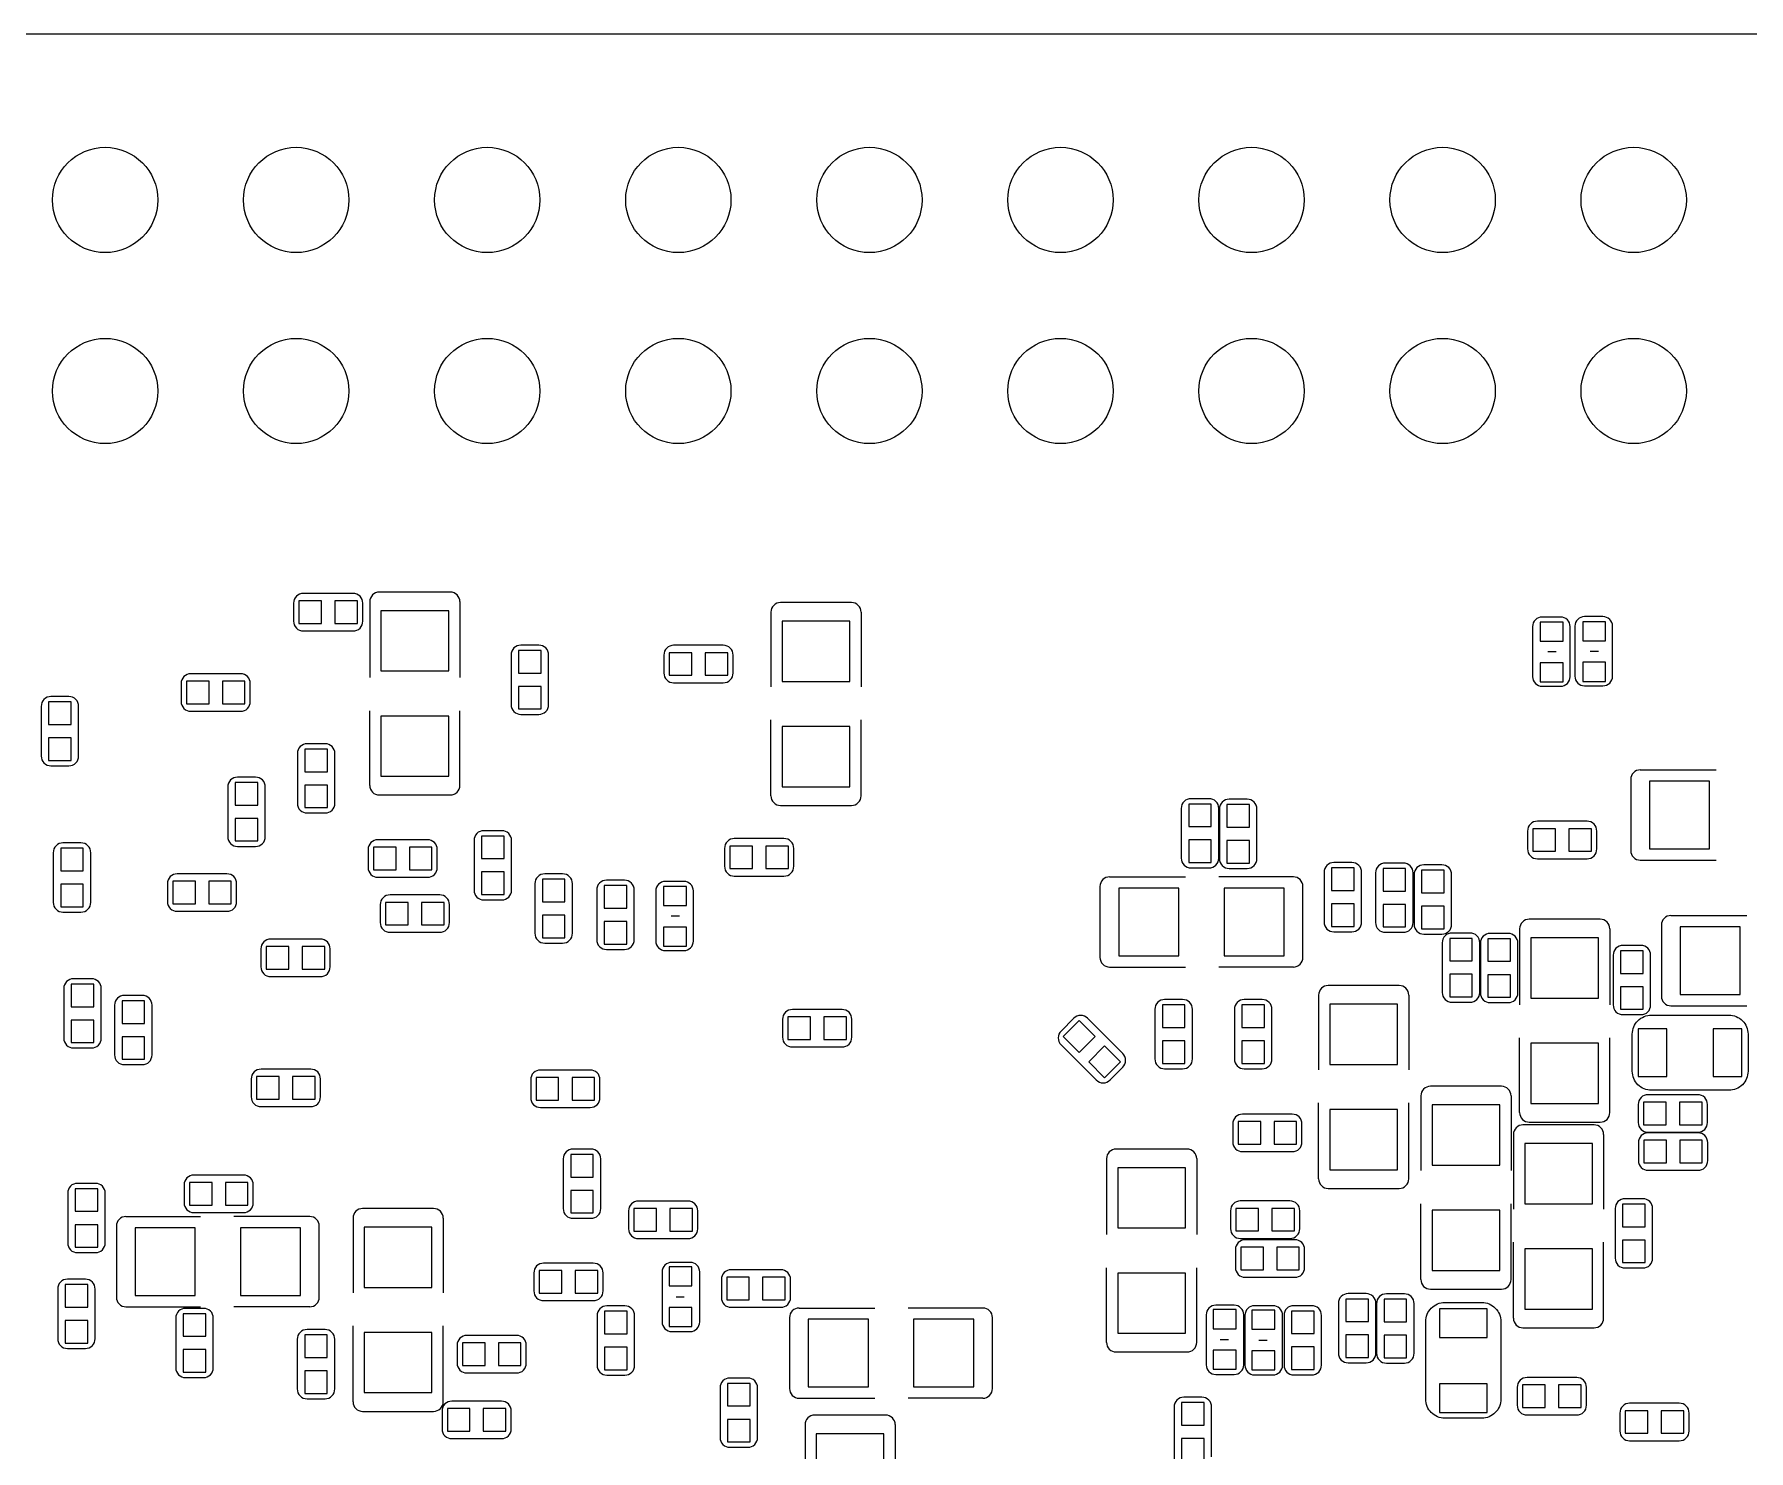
# Model space of a CAD drawing. Extents: x -44.4 to 20.6, y -3.9 to 26.1.
# Drawn here: x -31.86 to -9.07, y 7.23 to 26.06 of the extents above; entities that cross this region are included whole.
import ezdxf

# ---------------------------------------------------------------- set-up
doc = ezdxf.new("R2010")
doc.units = 0
for name, color, linetype in [('BG_OUTLINE', 254, 'CONTINUOUS'), ('PG_SILKSCREEN_BOTTOM', 1, 'CONTINUOUS'), ('PIN_BOTTOM', 1, 'CONTINUOUS')]:
    doc.layers.add(name, color=color, linetype=linetype)

msp = doc.modelspace()

# ---------------------------------------------------------------- linework, layer by layer
at = {"layer": 'BG_OUTLINE'}
msp.add_lwpolyline([(-42.343832, -3.940302), (18.592292, -3.940302, 0.414214), (20.624292, -1.908302), (20.624292, 24.027638, 0.414214), (18.592292, 26.059638), (-42.343832, 26.059638, 0.414214), (-44.375832, 24.027638), (-44.375832, -1.908302, 0.414214), (-42.343832, -3.940302)], format="xyb", dxfattribs=at)
at = {"layer": 'PG_SILKSCREEN_BOTTOM'}
for points in [[(-27.61869, 18.624042), (-28.27909, 18.624042, 0.42804), (-28.40863, 18.494502)], [(-27.48915, 18.255742), (-27.48915, 18.494502, 0.42804), (-27.61869, 18.624042)], [(-27.270202, 18.642584, 0.414214), (-27.397202, 18.515584)], [(-26.198322, 18.515584, 0.414214), (-26.325322, 18.642584)], [(-21.937218, 18.503392, 0.414214), (-22.064218, 18.376392)], [(-20.865338, 18.376392, 0.414214), (-20.992338, 18.503392)], [(-28.40863, 18.255742, 0.42804), (-28.27909, 18.126202)], [(-28.27909, 18.126202), (-27.61869, 18.126202, 0.42804), (-27.48915, 18.255742)], [(-11.81227, 18.311114, 0.414214), (-11.93927, 18.184114)], [(-11.439398, 17.518126), (-11.439398, 18.184114, 0.414214), (-11.566398, 18.311114)], [(-11.248898, 18.316702, 0.414214), (-11.375898, 18.189702)], [(-10.876026, 17.523714), (-10.876026, 18.189702, 0.414214), (-11.003026, 18.316702)], [(-11.93927, 18.184114), (-11.93927, 17.518126, 0.414214), (-11.81227, 17.391126)], [(-11.375898, 18.189702), (-11.375898, 17.523714, 0.414214), (-11.248898, 17.396714)], [(-25.388062, 17.936718, 0.42804), (-25.517602, 17.807178)], [(-25.517602, 17.807178), (-25.517602, 17.146778, 0.42804), (-25.388062, 17.017238)], [(-25.019762, 17.146778), (-25.019762, 17.807178, 0.42804), (-25.149302, 17.936718)], [(-22.696678, 17.93494), (-23.357078, 17.93494, 0.42804), (-23.486618, 17.8054)], [(-22.567138, 17.56664), (-22.567138, 17.8054, 0.42804), (-22.696678, 17.93494)], [(-29.113988, 17.555972), (-29.774388, 17.555972, 0.42804), (-29.903928, 17.426432)], [(-28.984448, 17.426432, 0.42804), (-29.113988, 17.555972)], [(-23.486618, 17.56664, 0.42804), (-23.357078, 17.4371)], [(-23.357078, 17.4371), (-22.696678, 17.4371, 0.42804), (-22.567138, 17.56664)], [(-29.903928, 17.426432), (-29.903928, 17.187672, 0.42804), (-29.774388, 17.058132)], [(-11.81227, 17.391126), (-11.566398, 17.391126, 0.414214), (-11.439398, 17.518126)], [(-11.248898, 17.396714), (-11.003026, 17.396714, 0.414214), (-10.876026, 17.523714)], [(-31.396432, 17.25295), (-31.635192, 17.25295, 0.42804), (-31.764732, 17.12341)], [(-31.764732, 17.12341), (-31.764732, 16.46301, 0.42804), (-31.635192, 16.33347)], [(-31.266892, 16.46301), (-31.266892, 17.12341, 0.42804), (-31.396432, 17.25295)], [(-29.774388, 17.058132), (-29.113988, 17.058132, 0.42804), (-28.984448, 17.187672)], [(-25.388062, 17.017238), (-25.149302, 17.017238, 0.42804), (-25.019762, 17.146778)], [(-31.396432, 16.33347, 0.42804), (-31.266892, 16.46301)], [(-28.228798, 16.625062, 0.42804), (-28.358338, 16.495522)], [(-28.358338, 16.495522), (-28.358338, 15.835122, 0.42804), (-28.228798, 15.705582)], [(-27.860498, 15.835122), (-27.860498, 16.495522, 0.42804), (-27.990038, 16.625062)], [(-28.91536, 16.181578), (-29.15412, 16.181578, 0.42804), (-29.28366, 16.052038)], [(-28.78582, 15.391638), (-28.78582, 16.052038, 0.42804), (-28.91536, 16.181578)], [(-10.507472, 16.278352, 0.414214), (-10.634472, 16.151352)], [(-29.28366, 16.052038), (-29.28366, 15.391638, 0.42804), (-29.15412, 15.262098)], [(-27.397202, 16.072104, 0.414214), (-27.270202, 15.945104)], [(-26.325322, 15.945104, 0.414214), (-26.198322, 16.072104)], [(-28.228798, 15.705582), (-27.990038, 15.705582, 0.42804), (-27.860498, 15.835122)], [(-22.064218, 15.932912, 0.414214), (-21.937218, 15.805912)], [(-20.992338, 15.805912, 0.414214), (-20.865338, 15.932912)], [(-16.480028, 15.895828, 0.42804), (-16.609568, 15.766288)], [(-16.609568, 15.766288), (-16.609568, 15.105888, 0.42804), (-16.480028, 14.976348)], [(-16.111728, 15.105888), (-16.111728, 15.766288, 0.42804), (-16.241268, 15.895828)], [(-15.972028, 15.8877, 0.42804), (-16.101568, 15.75816)], [(-16.101568, 15.75816), (-16.101568, 15.09776, 0.42804), (-15.972028, 14.96822)], [(-15.603728, 15.09776), (-15.603728, 15.75816, 0.42804), (-15.733268, 15.8877)], [(-11.214608, 15.5956), (-11.875008, 15.5956, 0.42804), (-12.004548, 15.46606)], [(-11.085068, 15.46606, 0.42804), (-11.214608, 15.5956)], [(-31.474918, 15.307564, 0.42804), (-31.604458, 15.178024)], [(-31.106618, 14.517624), (-31.106618, 15.178024, 0.42804), (-31.236158, 15.307564)], [(-28.91536, 15.262098, 0.42804), (-28.78582, 15.391638)], [(-26.628852, 15.34922), (-27.289252, 15.34922, 0.42804), (-27.418792, 15.21968)], [(-26.499312, 14.98092), (-26.499312, 15.21968, 0.42804), (-26.628852, 15.34922)], [(-25.642316, 15.46987), (-25.881076, 15.46987, 0.42804), (-26.010616, 15.34033)], [(-26.010616, 15.34033), (-26.010616, 14.67993, 0.42804), (-25.881076, 14.55039)], [(-25.512776, 14.67993), (-25.512776, 15.34033, 0.42804), (-25.642316, 15.46987)], [(-21.890482, 15.364714), (-22.550882, 15.364714, 0.42804), (-22.680422, 15.235174)], [(-21.760942, 14.996414), (-21.760942, 15.235174, 0.42804), (-21.890482, 15.364714)], [(-12.004548, 15.46606), (-12.004548, 15.2273, 0.42804), (-11.875008, 15.09776)], [(-31.604458, 15.178024), (-31.604458, 14.517624, 0.42804), (-31.474918, 14.388084)], [(-16.480028, 14.976348), (-16.241268, 14.976348, 0.42804), (-16.111728, 15.105888)], [(-15.972028, 14.96822), (-15.733268, 14.96822, 0.42804), (-15.603728, 15.09776)], [(-14.580108, 15.045436, 0.42804), (-14.709648, 14.915896)], [(-14.211808, 14.255496), (-14.211808, 14.915896, 0.42804), (-14.341348, 15.045436)], [(-11.875008, 15.09776), (-11.214608, 15.09776, 0.42804), (-11.085068, 15.2273)], [(-10.634472, 15.206472, 0.414214), (-10.507472, 15.079472)], [(-29.295852, 14.896084), (-29.956252, 14.896084, 0.42804), (-30.085792, 14.766544)], [(-29.166312, 14.766544, 0.42804), (-29.295852, 14.896084)], [(-27.418792, 14.98092, 0.42804), (-27.289252, 14.85138)], [(-27.289252, 14.85138), (-26.628852, 14.85138, 0.42804), (-26.499312, 14.98092)], [(-25.071578, 14.89583, 0.42804), (-25.201118, 14.76629)], [(-24.703278, 14.10589), (-24.703278, 14.76629, 0.42804), (-24.832818, 14.89583)], [(-22.680422, 14.996414, 0.42804), (-22.550882, 14.866874)], [(-22.550882, 14.866874), (-21.890482, 14.866874, 0.42804), (-21.760942, 14.996414)], [(-17.562576, 14.856714, 0.414214), (-17.689576, 14.729714)], [(-14.992096, 14.729714, 0.414214), (-15.119096, 14.856714)], [(-14.709648, 14.915896), (-14.709648, 14.255496, 0.42804), (-14.580108, 14.125956)], [(-13.89634, 15.038578, 0.42804), (-14.02588, 14.909038)], [(-14.02588, 14.909038), (-14.02588, 14.248638, 0.42804), (-13.89634, 14.119098)], [(-13.52804, 14.248638), (-13.52804, 14.909038, 0.42804), (-13.65758, 15.038578)], [(-13.384022, 15.015718, 0.42804), (-13.513562, 14.886178)], [(-13.513562, 14.886178), (-13.513562, 14.225778, 0.42804), (-13.384022, 14.096238)], [(-13.015722, 14.225778), (-13.015722, 14.886178, 0.42804), (-13.145262, 15.015718)], [(-30.085792, 14.766544), (-30.085792, 14.527784, 0.42804), (-29.956252, 14.398244)], [(-26.467308, 14.616684), (-27.127708, 14.616684, 0.42804), (-27.257248, 14.487144)], [(-26.337768, 14.487144, 0.42804), (-26.467308, 14.616684)], [(-25.642316, 14.55039, 0.42804), (-25.512776, 14.67993)], [(-25.201118, 14.76629), (-25.201118, 14.10589, 0.42804), (-25.071578, 13.97635)], [(-24.250142, 14.811756, 0.42804), (-24.379682, 14.682216)], [(-24.379682, 14.682216), (-24.379682, 14.021816, 0.42804), (-24.250142, 13.892276)], [(-23.881842, 14.021816), (-23.881842, 14.682216, 0.42804), (-24.011382, 14.811756)], [(-23.468076, 14.796008, 0.414214), (-23.595076, 14.669008)], [(-23.595076, 14.669008), (-23.595076, 14.00302, 0.414214), (-23.468076, 13.87602)], [(-23.095204, 14.00302), (-23.095204, 14.669008, 0.414214), (-23.222204, 14.796008)], [(-31.474918, 14.388084), (-31.236158, 14.388084, 0.42804), (-31.106618, 14.517624)], [(-29.956252, 14.398244), (-29.295852, 14.398244, 0.42804), (-29.166312, 14.527784)], [(-27.257248, 14.487144), (-27.257248, 14.248384, 0.42804), (-27.127708, 14.118844)], [(-27.127708, 14.118844), (-26.467308, 14.118844, 0.42804), (-26.337768, 14.248384)], [(-14.580108, 14.125956), (-14.341348, 14.125956, 0.42804), (-14.211808, 14.255496)], [(-13.89634, 14.119098), (-13.65758, 14.119098, 0.42804), (-13.52804, 14.248638)], [(-13.384022, 14.096238), (-13.145262, 14.096238, 0.42804), (-13.015722, 14.225778)], [(-11.98372, 14.29258, 0.414214), (-12.11072, 14.16558)], [(-10.91184, 14.16558, 0.414214), (-11.03884, 14.29258)], [(-10.099802, 14.341602, 0.414214), (-10.226802, 14.214602)], [(-28.053284, 14.02842), (-28.713684, 14.02842, 0.42804), (-28.843224, 13.89888)], [(-27.923744, 13.89888, 0.42804), (-28.053284, 14.02842)], [(-25.071578, 13.97635), (-24.832818, 13.97635, 0.42804), (-24.703278, 14.10589)], [(-24.250142, 13.892276), (-24.011382, 13.892276, 0.42804), (-23.881842, 14.021816)], [(-23.468076, 13.87602), (-23.222204, 13.87602, 0.414214), (-23.095204, 14.00302)], [(-13.009372, 14.109446, 0.42804), (-13.138912, 13.979906)], [(-13.138912, 13.979906), (-13.138912, 13.319506, 0.42804), (-13.009372, 13.189966)], [(-12.641072, 13.319506), (-12.641072, 13.979906, 0.42804), (-12.770612, 14.109446)], [(-12.502896, 14.104112, 0.42804), (-12.632436, 13.974572)], [(-12.632436, 13.974572), (-12.632436, 13.314172, 0.42804), (-12.502896, 13.184632)], [(-12.134596, 13.314172), (-12.134596, 13.974572, 0.42804), (-12.264136, 14.104112)], [(-10.737596, 13.944092, 0.42804), (-10.867136, 13.814552)], [(-10.369296, 13.154152), (-10.369296, 13.814552, 0.42804), (-10.498836, 13.944092)], [(-28.843224, 13.89888), (-28.843224, 13.66012, 0.42804), (-28.713684, 13.53058)], [(-17.689576, 13.784834, 0.414214), (-17.562576, 13.657834)], [(-15.119096, 13.657834, 0.414214), (-14.992096, 13.784834)], [(-10.867136, 13.814552), (-10.867136, 13.154152, 0.42804), (-10.737596, 13.024612)], [(-31.09595, 13.501116), (-31.33471, 13.501116, 0.42804), (-31.46425, 13.371576)], [(-30.96641, 12.711176), (-30.96641, 13.371576, 0.42804), (-31.09595, 13.501116)], [(-28.713684, 13.53058), (-28.053284, 13.53058, 0.42804), (-27.923744, 13.66012)], [(-31.46425, 13.371576), (-31.46425, 12.711176, 0.42804), (-31.33471, 12.581636)], [(-30.421072, 13.279374), (-30.659832, 13.279374, 0.42804), (-30.789372, 13.149834)], [(-30.291532, 12.489434), (-30.291532, 13.149834, 0.42804), (-30.421072, 13.279374)], [(-16.59128, 13.225272), (-16.83004, 13.225272, 0.42804), (-16.95958, 13.095732)], [(-16.46174, 12.435332), (-16.46174, 13.095732, 0.42804), (-16.59128, 13.225272)], [(-15.533624, 13.224764), (-15.772384, 13.224764, 0.42804), (-15.901924, 13.095224)], [(-15.404084, 12.434824), (-15.404084, 13.095224, 0.42804), (-15.533624, 13.224764)], [(-14.656308, 13.411454, 0.414214), (-14.783308, 13.284454)], [(-13.584428, 13.284454, 0.414214), (-13.711428, 13.411454)], [(-13.009372, 13.189966), (-12.770612, 13.189966, 0.42804), (-12.641072, 13.319506)], [(-12.502896, 13.184632), (-12.264136, 13.184632, 0.42804), (-12.134596, 13.314172)], [(-10.226802, 13.269722, 0.414214), (-10.099802, 13.142722)], [(-30.789372, 13.149834), (-30.789372, 12.489434, 0.42804), (-30.659832, 12.359894)], [(-21.118322, 13.092176), (-21.778722, 13.092176, 0.42804), (-21.908262, 12.962636)], [(-20.988782, 12.723876), (-20.988782, 12.962636, 0.42804), (-21.118322, 13.092176)], [(-17.38757, 12.508484), (-17.854422, 12.975336, 0.428577), (-18.03781, 12.975336)], [(-16.95958, 13.095732), (-16.95958, 12.435332, 0.42804), (-16.83004, 12.305792)], [(-15.901924, 13.095224), (-15.901924, 12.434824, 0.42804), (-15.772384, 12.305284)], [(-10.737596, 13.024612), (-10.498836, 13.024612, 0.42804), (-10.369296, 13.154152)], [(-9.328912, 12.018772), (-10.358882, 12.018772, -0.414331), (-10.612882, 12.272772), (-10.612882, 12.764516, -0.414331), (-10.358882, 13.018516), (-9.328912, 13.018516, -0.414233), (-9.074912, 12.764516), (-9.074912, 12.272772, -0.414233), (-9.328912, 12.018772)], [(-18.03781, 12.975336), (-18.206466, 12.80668, 0.428577), (-18.206466, 12.623292)], [(-31.09595, 12.581636, 0.42804), (-30.96641, 12.711176)], [(-21.908262, 12.723876, 0.42804), (-21.778722, 12.594336)], [(-21.778722, 12.594336), (-21.118322, 12.594336, 0.42804), (-20.988782, 12.723876)], [(-18.206466, 12.623292), (-17.739614, 12.15644, 0.428577), (-17.556226, 12.15644)], [(-30.421072, 12.359894, 0.42804), (-30.291532, 12.489434)], [(-17.38757, 12.325096, 0.428577), (-17.38757, 12.508484)], [(-16.59128, 12.305792, 0.42804), (-16.46174, 12.435332)], [(-15.533624, 12.305284, 0.42804), (-15.404084, 12.434824)], [(-28.181808, 12.298934), (-28.842208, 12.298934, 0.42804), (-28.971748, 12.169394)], [(-28.971748, 12.169394), (-28.971748, 11.930634, 0.42804), (-28.842208, 11.801094)], [(-28.052268, 12.169394, 0.42804), (-28.181808, 12.298934)], [(-24.466804, 12.288012), (-25.127204, 12.288012, 0.42804), (-25.256744, 12.158472)], [(-25.256744, 12.158472), (-25.256744, 11.919712, 0.42804), (-25.127204, 11.790172)], [(-24.337264, 12.158472, 0.42804), (-24.466804, 12.288012)], [(-28.842208, 11.801094), (-28.181808, 11.801094, 0.42804), (-28.052268, 11.930634)], [(-25.127204, 11.790172), (-24.466804, 11.790172, 0.42804), (-24.337264, 11.919712)], [(-13.297408, 12.071858, 0.414214), (-13.424408, 11.944858)], [(-12.225528, 11.944858, 0.414214), (-12.352528, 12.071858)], [(-9.743694, 11.95959), (-10.404094, 11.95959, 0.42804), (-10.533634, 11.83005)], [(-9.614154, 11.83005, 0.42804), (-9.743694, 11.95959)], [(-15.133828, 11.70051), (-15.794228, 11.70051, 0.42804), (-15.923768, 11.57097)], [(-15.004288, 11.33221), (-15.004288, 11.57097, 0.42804), (-15.133828, 11.70051)], [(-12.11072, 11.7221, 0.414214), (-11.98372, 11.5951)], [(-11.03884, 11.5951, 0.414214), (-10.91184, 11.7221)], [(-10.533634, 11.83005), (-10.533634, 11.59129, 0.42804), (-10.404094, 11.46175)], [(-12.066524, 11.558016, 0.414214), (-12.193524, 11.431016)], [(-10.994644, 11.431016, 0.414214), (-11.121644, 11.558016)], [(-9.7409, 11.452352), (-10.4013, 11.452352, 0.42804), (-10.53084, 11.322812)], [(-10.404094, 11.46175), (-9.743694, 11.46175, 0.42804), (-9.614154, 11.59129)], [(-9.61136, 11.322812, 0.42804), (-9.7409, 11.452352)], [(-24.694388, 11.23569, 0.42804), (-24.823928, 11.10615)], [(-24.326088, 10.44575), (-24.326088, 11.10615, 0.42804), (-24.455628, 11.23569)], [(-17.476216, 11.236706, 0.414214), (-17.603216, 11.109706)], [(-16.404336, 11.109706, 0.414214), (-16.531336, 11.236706)], [(-15.923768, 11.33221, 0.42804), (-15.794228, 11.20267)], [(-15.794228, 11.20267), (-15.133828, 11.20267, 0.42804), (-15.004288, 11.33221)], [(-10.53084, 11.322812), (-10.53084, 11.084052, 0.42804), (-10.4013, 10.954512)], [(-24.823928, 11.10615), (-24.823928, 10.44575, 0.42804), (-24.694388, 10.31621)], [(-10.4013, 10.954512), (-9.7409, 10.954512, 0.42804), (-9.61136, 11.084052)], [(-31.28264, 10.780268, 0.42804), (-31.41218, 10.650728)], [(-30.91434, 9.990328), (-30.91434, 10.650728, 0.42804), (-31.04388, 10.780268)], [(-29.074872, 10.890758), (-29.735272, 10.890758, 0.42804), (-29.864812, 10.761218)], [(-28.945332, 10.522458), (-28.945332, 10.761218, 0.42804), (-29.074872, 10.890758)], [(-14.783308, 10.840974, 0.414214), (-14.656308, 10.713974)], [(-13.711428, 10.713974, 0.414214), (-13.584428, 10.840974)], [(-31.41218, 10.650728), (-31.41218, 9.990328, 0.42804), (-31.28264, 9.860788)], [(-29.864812, 10.522458, 0.42804), (-29.735272, 10.392918)], [(-29.735272, 10.392918), (-29.074872, 10.392918, 0.42804), (-28.945332, 10.522458)], [(-23.166324, 10.545064), (-23.826724, 10.545064, 0.42804), (-23.956264, 10.415524)], [(-23.036784, 10.415524, 0.42804), (-23.166324, 10.545064)], [(-15.1638, 10.546588), (-15.8242, 10.546588, 0.42804), (-15.95374, 10.417048)], [(-15.03426, 10.178288), (-15.03426, 10.417048, 0.42804), (-15.1638, 10.546588)], [(-10.47242, 10.576052), (-10.71118, 10.576052, 0.42804), (-10.84072, 10.446512)], [(-10.34288, 9.786112), (-10.34288, 10.446512, 0.42804), (-10.47242, 10.576052)], [(-30.637988, 10.33907, 0.414214), (-30.764988, 10.21207)], [(-28.067508, 10.21207, 0.414214), (-28.194508, 10.33907)], [(-27.492452, 10.44702, 0.414214), (-27.619452, 10.32002)], [(-26.420572, 10.32002, 0.414214), (-26.547572, 10.44702)], [(-24.694388, 10.31621), (-24.455628, 10.31621, 0.42804), (-24.326088, 10.44575)], [(-23.956264, 10.415524), (-23.956264, 10.176764, 0.42804), (-23.826724, 10.047224)], [(-10.84072, 10.446512), (-10.84072, 9.786112, 0.42804), (-10.71118, 9.656572)], [(-23.826724, 10.047224), (-23.166324, 10.047224, 0.42804), (-23.036784, 10.176764)], [(-15.95374, 10.178288, 0.42804), (-15.8242, 10.048748)], [(-15.098522, 10.030714), (-15.758922, 10.030714, 0.42804), (-15.888462, 9.901174)], [(-15.8242, 10.048748), (-15.1638, 10.048748, 0.42804), (-15.03426, 10.178288)], [(-14.968982, 9.662414), (-14.968982, 9.901174, 0.42804), (-15.098522, 10.030714)], [(-31.28264, 9.860788), (-31.04388, 9.860788, 0.42804), (-30.91434, 9.990328)], [(-24.425402, 9.71931), (-25.085802, 9.71931, 0.42804), (-25.215342, 9.58977)], [(-25.215342, 9.58977), (-25.215342, 9.35101, 0.42804), (-25.085802, 9.22147)], [(-24.295862, 9.58977, 0.42804), (-24.425402, 9.71931)], [(-23.137622, 9.73074), (-23.383494, 9.73074, 0.414214), (-23.510494, 9.60374)], [(-23.510494, 9.60374), (-23.510494, 8.937752, 0.414214), (-23.383494, 8.810752)], [(-23.010622, 8.937752), (-23.010622, 9.60374, 0.414214), (-23.137622, 9.73074)], [(-21.932646, 9.63168), (-22.593046, 9.63168, 0.42804), (-22.722586, 9.50214)], [(-21.803106, 9.26338), (-21.803106, 9.50214, 0.42804), (-21.932646, 9.63168)], [(-15.888462, 9.662414, 0.42804), (-15.758922, 9.532874)], [(-15.758922, 9.532874), (-15.098522, 9.532874, 0.42804), (-14.968982, 9.662414)], [(-10.47242, 9.656572, 0.42804), (-10.34288, 9.786112)], [(-31.41599, 9.505442, 0.42804), (-31.54553, 9.375902)], [(-31.54553, 9.375902), (-31.54553, 8.715502, 0.42804), (-31.41599, 8.585962)], [(-31.04769, 8.715502), (-31.04769, 9.375902, 0.42804), (-31.17723, 9.505442)], [(-25.085802, 9.22147), (-24.425402, 9.22147, 0.42804), (-24.295862, 9.35101)], [(-13.424408, 9.501378, 0.414214), (-13.297408, 9.374378)], [(-12.352528, 9.374378, 0.414214), (-12.225528, 9.501378)], [(-30.764988, 9.26719, 0.414214), (-30.637988, 9.14019)], [(-29.607002, 9.118854), (-29.845762, 9.118854, 0.42804), (-29.975302, 8.989314)], [(-29.477462, 8.328914), (-29.477462, 8.989314, 0.42804), (-29.607002, 9.118854)], [(-28.194508, 9.14019, 0.414214), (-28.067508, 9.26719)], [(-24.00554, 9.151112), (-24.2443, 9.151112, 0.42804), (-24.37384, 9.021572)], [(-23.876, 8.361172), (-23.876, 9.021572, 0.42804), (-24.00554, 9.151112)], [(-22.722586, 9.26338, 0.42804), (-22.593046, 9.13384)], [(-22.593046, 9.13384), (-21.932646, 9.13384, 0.42804), (-21.803106, 9.26338)], [(-21.690076, 9.123172, 0.414214), (-21.817076, 8.996172)], [(-19.119596, 8.996172, 0.414214), (-19.246596, 9.123172)], [(-15.905226, 9.160764), (-16.151098, 9.160764, 0.414214), (-16.278098, 9.033764)], [(-15.778226, 8.367776), (-15.778226, 9.033764, 0.414214), (-15.905226, 9.160764)], [(-15.389606, 9.154414), (-15.635478, 9.154414, 0.414214), (-15.762478, 9.027414)], [(-15.262606, 8.361426), (-15.262606, 9.027414, 0.414214), (-15.389606, 9.154414)], [(-15.113762, 9.154668, 0.42804), (-15.243302, 9.025128)], [(-14.745462, 8.364728), (-14.745462, 9.025128, 0.42804), (-14.875002, 9.154668)], [(-14.390878, 9.314434, 0.42804), (-14.520418, 9.184894)], [(-14.520418, 9.184894), (-14.520418, 8.524494, 0.42804), (-14.390878, 8.394954)], [(-14.022578, 8.524494), (-14.022578, 9.184894, 0.42804), (-14.152118, 9.314434)], [(-13.88237, 9.31164, 0.42804), (-14.01191, 9.1821)], [(-14.01191, 9.1821), (-14.01191, 8.5217, 0.42804), (-13.88237, 8.39216)], [(-13.51407, 8.5217), (-13.51407, 9.1821, 0.42804), (-13.64361, 9.31164)], [(-12.360148, 8.942832), (-12.360148, 7.912862, -0.414331), (-12.614148, 7.658862), (-13.105892, 7.658862, -0.414331), (-13.359892, 7.912862), (-13.359892, 8.942832, -0.414233), (-13.105892, 9.196832), (-12.614148, 9.196832, -0.414233), (-12.360148, 8.942832)], [(-29.975302, 8.989314), (-29.975302, 8.328914, 0.42804), (-29.845762, 8.199374)], [(-24.37384, 9.021572), (-24.37384, 8.361172, 0.42804), (-24.2443, 8.231632)], [(-23.137622, 8.810752, 0.414214), (-23.010622, 8.937752)], [(-16.278098, 9.033764), (-16.278098, 8.367776, 0.414214), (-16.151098, 8.240776)], [(-15.762478, 9.027414), (-15.762478, 8.361426, 0.414214), (-15.635478, 8.234426)], [(-15.243302, 9.025128), (-15.243302, 8.364728, 0.42804), (-15.113762, 8.235188)], [(-12.193524, 8.987536, 0.414214), (-12.066524, 8.860536)], [(-11.121644, 8.860536, 0.414214), (-10.994644, 8.987536)], [(-31.41599, 8.585962), (-31.17723, 8.585962, 0.42804), (-31.04769, 8.715502)], [(-27.991816, 8.837168), (-28.230576, 8.837168, 0.42804), (-28.360116, 8.707628)], [(-28.360116, 8.707628), (-28.360116, 8.047228, 0.42804), (-28.230576, 7.917688)], [(-27.862276, 8.047228), (-27.862276, 8.707628, 0.42804), (-27.991816, 8.837168)], [(-25.445466, 8.758428), (-26.105866, 8.758428, 0.42804), (-26.235406, 8.628888)], [(-25.315926, 8.390128), (-25.315926, 8.628888, 0.42804), (-25.445466, 8.758428)], [(-17.603216, 8.666226, 0.414214), (-17.476216, 8.539226)], [(-16.531336, 8.539226, 0.414214), (-16.404336, 8.666226)], [(-14.390878, 8.394954), (-14.152118, 8.394954, 0.42804), (-14.022578, 8.524494)], [(-13.88237, 8.39216), (-13.64361, 8.39216, 0.42804), (-13.51407, 8.5217)], [(-29.607002, 8.199374, 0.42804), (-29.477462, 8.328914)], [(-26.235406, 8.390128, 0.42804), (-26.105866, 8.260588)], [(-26.105866, 8.260588), (-25.445466, 8.260588, 0.42804), (-25.315926, 8.390128)], [(-24.00554, 8.231632, 0.42804), (-23.876, 8.361172)], [(-15.905226, 8.240776, 0.414214), (-15.778226, 8.367776)], [(-15.389606, 8.234426, 0.414214), (-15.262606, 8.361426)], [(-15.113762, 8.235188), (-14.875002, 8.235188, 0.42804), (-14.745462, 8.364728)], [(-27.991816, 7.917688, 0.42804), (-27.862276, 8.047228)], [(-22.610572, 8.191754, 0.42804), (-22.740112, 8.062214)], [(-22.740112, 8.062214), (-22.740112, 7.401814, 0.42804), (-22.610572, 7.272274)], [(-22.242272, 7.401814), (-22.242272, 8.062214, 0.42804), (-22.371812, 8.191754)], [(-21.817076, 8.051292, 0.414214), (-21.690076, 7.924292)], [(-19.246596, 7.924292, 0.414214), (-19.119596, 8.051292)], [(-11.35253, 8.19912), (-12.01293, 8.19912, 0.42804), (-12.14247, 8.06958)], [(-12.14247, 8.06958), (-12.14247, 7.83082, 0.42804), (-12.01293, 7.70128)], [(-11.22299, 8.06958, 0.42804), (-11.35253, 8.19912)], [(-27.619452, 7.87654, 0.414214), (-27.492452, 7.74954)], [(-26.547572, 7.74954, 0.414214), (-26.420572, 7.87654)], [(-25.645872, 7.884414), (-26.306272, 7.884414, 0.42804), (-26.435812, 7.754874)], [(-25.516332, 7.516114), (-25.516332, 7.754874, 0.42804), (-25.645872, 7.884414)], [(-16.335248, 7.936738), (-16.574008, 7.936738, 0.42804), (-16.703548, 7.807198)], [(-16.703548, 7.807198), (-16.703548, 7.146798, 0.42804), (-16.574008, 7.017258)], [(-16.205708, 7.146798), (-16.205708, 7.807198, 0.42804), (-16.335248, 7.936738)], [(-12.01293, 7.70128), (-11.35253, 7.70128, 0.42804), (-11.22299, 7.83082)], [(-9.988296, 7.856474), (-10.648696, 7.856474, 0.42804), (-10.778236, 7.726934)], [(-9.858756, 7.726934, 0.42804), (-9.988296, 7.856474)], [(-21.483574, 7.699756, 0.414214), (-21.610574, 7.572756)], [(-20.411694, 7.572756, 0.414214), (-20.538694, 7.699756)], [(-10.778236, 7.726934), (-10.778236, 7.488174, 0.42804), (-10.648696, 7.358634)], [(-26.435812, 7.516114, 0.42804), (-26.306272, 7.386574)], [(-26.306272, 7.386574), (-25.645872, 7.386574, 0.42804), (-25.516332, 7.516114)], [(-22.610572, 7.272274), (-22.371812, 7.272274, 0.42804), (-22.242272, 7.401814)], [(-10.648696, 7.358634), (-9.988296, 7.358634, 0.42804), (-9.858756, 7.488174)]]:
    msp.add_lwpolyline(points, format="xyb", dxfattribs=at)
for points in [[(-28.40863, 18.494502), (-28.40863, 18.255742)], [(-27.397202, 18.515584), (-27.397202, 17.506188)], [(-26.325322, 18.642584), (-27.270202, 18.642584)], [(-26.198322, 18.515584), (-26.198322, 17.506188)], [(-20.992338, 18.503392), (-21.937218, 18.503392)], [(-22.064218, 18.376392), (-22.064218, 17.38376)], [(-20.865338, 18.376392), (-20.865338, 17.38376)], [(-11.566398, 18.311114), (-11.81227, 18.311114)], [(-11.003026, 18.316702), (-11.248898, 18.316702)], [(-25.149302, 17.936718), (-25.388062, 17.936718)], [(-23.486618, 17.8054), (-23.486618, 17.56664)], [(-11.62558, 17.849088), (-11.7348, 17.849088)], [(-11.062208, 17.854676), (-11.171428, 17.854676)], [(-28.984448, 17.187672), (-28.984448, 17.426432)], [(-27.397202, 16.072104), (-27.397202, 17.064736)], [(-26.198322, 16.072104), (-26.198322, 17.064736)], [(-22.064218, 15.932912), (-22.064218, 16.942308)], [(-20.865338, 15.932912), (-20.865338, 16.942308)], [(-27.990038, 16.625062), (-28.228798, 16.625062)], [(-31.635192, 16.33347), (-31.396432, 16.33347)], [(-10.507472, 16.278352), (-9.498076, 16.278352)], [(-10.634472, 16.151352), (-10.634472, 15.206472)], [(-27.270202, 15.945104), (-26.325322, 15.945104)], [(-21.937218, 15.805912), (-20.992338, 15.805912)], [(-16.241268, 15.895828), (-16.480028, 15.895828)], [(-15.733268, 15.8877), (-15.972028, 15.8877)], [(-31.236158, 15.307564), (-31.474918, 15.307564)], [(-11.085068, 15.2273), (-11.085068, 15.46606)], [(-29.15412, 15.262098), (-28.91536, 15.262098)], [(-27.418792, 15.21968), (-27.418792, 14.98092)], [(-22.680422, 15.235174), (-22.680422, 14.996414)], [(-14.341348, 15.045436), (-14.580108, 15.045436)], [(-10.507472, 15.079472), (-9.498076, 15.079472)], [(-24.832818, 14.89583), (-25.071578, 14.89583)], [(-17.562576, 14.856714), (-16.55318, 14.856714)], [(-15.119096, 14.856714), (-16.111728, 14.856714)], [(-13.65758, 15.038578), (-13.89634, 15.038578)], [(-13.145262, 15.015718), (-13.384022, 15.015718)], [(-29.166312, 14.527784), (-29.166312, 14.766544)], [(-24.011382, 14.811756), (-24.250142, 14.811756)], [(-23.222204, 14.796008), (-23.468076, 14.796008)], [(-17.689576, 14.729714), (-17.689576, 13.784834)], [(-14.992096, 13.784834), (-14.992096, 14.729714)], [(-26.337768, 14.248384), (-26.337768, 14.487144)], [(-25.881076, 14.55039), (-25.642316, 14.55039)], [(-23.281386, 14.333982), (-23.390606, 14.333982)], [(-12.11072, 14.16558), (-12.11072, 13.156184)], [(-11.03884, 14.29258), (-11.98372, 14.29258)], [(-10.91184, 14.16558), (-10.91184, 13.156184)], [(-10.226802, 14.214602), (-10.226802, 13.269722)], [(-10.099802, 14.341602), (-9.090406, 14.341602)], [(-12.770612, 14.109446), (-13.009372, 14.109446)], [(-12.264136, 14.104112), (-12.502896, 14.104112)], [(-10.498836, 13.944092), (-10.737596, 13.944092)], [(-27.923744, 13.66012), (-27.923744, 13.89888)], [(-17.562576, 13.657834), (-16.55318, 13.657834)], [(-15.119096, 13.657834), (-16.111728, 13.657834)], [(-14.783308, 13.284454), (-14.783308, 12.291822)], [(-13.711428, 13.411454), (-14.656308, 13.411454)], [(-13.584428, 13.284454), (-13.584428, 12.291822)], [(-10.099802, 13.142722), (-9.090406, 13.142722)], [(-21.908262, 12.962636), (-21.908262, 12.723876)], [(-31.33471, 12.581636), (-31.09595, 12.581636)], [(-12.11072, 11.7221), (-12.11072, 12.714732)], [(-10.91184, 11.7221), (-10.91184, 12.714732)], [(-30.659832, 12.359894), (-30.421072, 12.359894)], [(-17.556226, 12.15644), (-17.38757, 12.325096)], [(-28.052268, 11.930634), (-28.052268, 12.169394)], [(-24.337264, 11.919712), (-24.337264, 12.158472)], [(-16.83004, 12.305792), (-16.59128, 12.305792)], [(-15.772384, 12.305284), (-15.533624, 12.305284)], [(-13.424408, 11.944858), (-13.424408, 10.952226)], [(-12.352528, 12.071858), (-13.297408, 12.071858)], [(-12.225528, 11.944858), (-12.225528, 10.952226)], [(-14.783308, 10.840974), (-14.783308, 11.85037)], [(-13.584428, 10.840974), (-13.584428, 11.85037)], [(-9.614154, 11.59129), (-9.614154, 11.83005)], [(-15.923768, 11.57097), (-15.923768, 11.33221)], [(-12.193524, 11.431016), (-12.193524, 10.438384)], [(-11.121644, 11.558016), (-12.066524, 11.558016)], [(-11.98372, 11.5951), (-11.03884, 11.5951)], [(-10.994644, 11.431016), (-10.994644, 10.438384)], [(-24.455628, 11.23569), (-24.694388, 11.23569)], [(-16.531336, 11.236706), (-17.476216, 11.236706)], [(-9.61136, 11.084052), (-9.61136, 11.322812)], [(-17.603216, 11.109706), (-17.603216, 10.10031)], [(-16.404336, 11.109706), (-16.404336, 10.10031)], [(-31.04388, 10.780268), (-31.28264, 10.780268)], [(-29.864812, 10.761218), (-29.864812, 10.522458)], [(-14.656308, 10.713974), (-13.711428, 10.713974)], [(-13.424408, 9.501378), (-13.424408, 10.510774)], [(-12.225528, 9.501378), (-12.225528, 10.510774)], [(-30.637988, 10.33907), (-29.645356, 10.33907)], [(-28.194508, 10.33907), (-29.203904, 10.33907)], [(-27.619452, 10.32002), (-27.619452, 9.327388)], [(-26.547572, 10.44702), (-27.492452, 10.44702)], [(-26.420572, 10.32002), (-26.420572, 9.327388)], [(-23.036784, 10.176764), (-23.036784, 10.415524)], [(-15.95374, 10.417048), (-15.95374, 10.178288)], [(-30.764988, 10.21207), (-30.764988, 9.26719)], [(-28.067508, 9.26719), (-28.067508, 10.21207)], [(-15.888462, 9.901174), (-15.888462, 9.662414)], [(-12.193524, 8.987536), (-12.193524, 9.996932)], [(-10.994644, 8.987536), (-10.994644, 9.996932)], [(-24.295862, 9.35101), (-24.295862, 9.58977)], [(-17.603216, 8.666226), (-17.603216, 9.658858)], [(-16.404336, 8.666226), (-16.404336, 9.658858)], [(-10.71118, 9.656572), (-10.47242, 9.656572)], [(-31.17723, 9.505442), (-31.41599, 9.505442)], [(-22.722586, 9.50214), (-22.722586, 9.26338)], [(-13.297408, 9.374378), (-12.352528, 9.374378)], [(-30.637988, 9.14019), (-29.645356, 9.14019)], [(-28.194508, 9.14019), (-29.203904, 9.14019)], [(-23.324312, 9.272778), (-23.215092, 9.272778)], [(-21.690076, 9.123172), (-20.68068, 9.123172)], [(-19.246596, 9.123172), (-20.239228, 9.123172)], [(-14.875002, 9.154668), (-15.113762, 9.154668)], [(-14.152118, 9.314434), (-14.390878, 9.314434)], [(-13.64361, 9.31164), (-13.88237, 9.31164)], [(-21.817076, 8.996172), (-21.817076, 8.051292)], [(-19.119596, 8.051292), (-19.119596, 8.996172)], [(-27.619452, 7.87654), (-27.619452, 8.885936)], [(-26.420572, 7.87654), (-26.420572, 8.885936)], [(-23.383494, 8.810752), (-23.137622, 8.810752)], [(-16.091916, 8.702802), (-15.982696, 8.702802)], [(-15.576296, 8.696452), (-15.467076, 8.696452)], [(-12.066524, 8.860536), (-11.121644, 8.860536)], [(-26.235406, 8.628888), (-26.235406, 8.390128)], [(-17.476216, 8.539226), (-16.531336, 8.539226)], [(-24.2443, 8.231632), (-24.00554, 8.231632)], [(-16.151098, 8.240776), (-15.905226, 8.240776)], [(-15.635478, 8.234426), (-15.389606, 8.234426)], [(-29.845762, 8.199374), (-29.607002, 8.199374)], [(-22.371812, 8.191754), (-22.610572, 8.191754)], [(-11.22299, 7.83082), (-11.22299, 8.06958)], [(-28.230576, 7.917688), (-27.991816, 7.917688)], [(-27.492452, 7.74954), (-26.547572, 7.74954)], [(-26.435812, 7.754874), (-26.435812, 7.516114)], [(-21.690076, 7.924292), (-20.68068, 7.924292)], [(-19.246596, 7.924292), (-20.239228, 7.924292)], [(-21.610574, 7.572756), (-21.610574, 6.56336)], [(-20.538694, 7.699756), (-21.483574, 7.699756)], [(-20.411694, 7.572756), (-20.411694, 6.56336)], [(-9.858756, 7.488174), (-9.858756, 7.726934)]]:
    msp.add_lwpolyline(points, dxfattribs=at)
at = {"layer": 'PIN_BOTTOM'}
for points in [[(-28.33751, 18.524982), (-28.33751, 18.225262), (-28.03779, 18.225262), (-28.03779, 18.524982)], [(-27.85999, 18.524982), (-27.85999, 18.225262), (-27.56027, 18.225262), (-27.56027, 18.524982)], [(-26.347801, 18.393918), (-27.247723, 18.393918), (-27.247723, 17.593818), (-26.347801, 17.593818)], [(-21.914739, 17.454626), (-21.014817, 17.454626), (-21.014817, 18.254726), (-21.914739, 18.254726)], [(-11.5316, 18.24355), (-11.8364, 18.24355), (-11.8364, 17.98955), (-11.5316, 17.98955)], [(-10.968228, 18.249138), (-11.273028, 18.249138), (-11.273028, 17.995138), (-10.968228, 17.995138)], [(-25.118822, 17.865598), (-25.418542, 17.865598), (-25.418542, 17.565878), (-25.118822, 17.565878)], [(-23.415498, 17.83588), (-23.415498, 17.53616), (-23.115778, 17.53616), (-23.115778, 17.83588)], [(-22.937978, 17.83588), (-22.937978, 17.53616), (-22.638258, 17.53616), (-22.638258, 17.83588)], [(-11.5316, 17.703546), (-11.8364, 17.703546), (-11.8364, 17.449546), (-11.5316, 17.449546)], [(-10.968228, 17.709134), (-11.273028, 17.709134), (-11.273028, 17.455134), (-10.968228, 17.455134)], [(-29.533088, 17.157192), (-29.533088, 17.456912), (-29.832808, 17.456912), (-29.832808, 17.157192)], [(-29.055568, 17.157192), (-29.055568, 17.456912), (-29.355288, 17.456912), (-29.355288, 17.157192)], [(-25.118822, 17.388078), (-25.418542, 17.388078), (-25.418542, 17.088358), (-25.118822, 17.088358)], [(-31.665672, 16.88211), (-31.365952, 16.88211), (-31.365952, 17.18183), (-31.665672, 17.18183)], [(-26.347801, 16.99387), (-27.247723, 16.99387), (-27.247723, 16.19377), (-26.347801, 16.19377)], [(-31.665672, 16.40459), (-31.365952, 16.40459), (-31.365952, 16.70431), (-31.665672, 16.70431)], [(-21.914739, 16.054578), (-21.014817, 16.054578), (-21.014817, 16.854678), (-21.914739, 16.854678)], [(-27.959558, 16.553942), (-28.259278, 16.553942), (-28.259278, 16.254222), (-27.959558, 16.254222)], [(-29.1846, 15.810738), (-28.88488, 15.810738), (-28.88488, 16.110458), (-29.1846, 16.110458)], [(-27.959558, 16.076422), (-28.259278, 16.076422), (-28.259278, 15.776702), (-27.959558, 15.776702)], [(-10.385806, 16.128873), (-10.385806, 15.228951), (-9.585706, 15.228951), (-9.585706, 16.128873)], [(-16.210788, 15.824708), (-16.510508, 15.824708), (-16.510508, 15.524988), (-16.210788, 15.524988)], [(-15.702788, 15.81658), (-16.002508, 15.81658), (-16.002508, 15.51686), (-15.702788, 15.51686)], [(-29.1846, 15.333218), (-28.88488, 15.333218), (-28.88488, 15.632938), (-29.1846, 15.632938)], [(-25.911556, 15.09903), (-25.611836, 15.09903), (-25.611836, 15.39875), (-25.911556, 15.39875)], [(-16.210788, 15.347188), (-16.510508, 15.347188), (-16.510508, 15.047468), (-16.210788, 15.047468)], [(-15.702788, 15.33906), (-16.002508, 15.33906), (-16.002508, 15.03934), (-15.702788, 15.03934)], [(-11.633708, 15.19682), (-11.633708, 15.49654), (-11.933428, 15.49654), (-11.933428, 15.19682)], [(-11.156188, 15.19682), (-11.156188, 15.49654), (-11.455908, 15.49654), (-11.455908, 15.19682)], [(-31.205678, 15.236444), (-31.505398, 15.236444), (-31.505398, 14.936724), (-31.205678, 14.936724)], [(-27.347672, 15.25016), (-27.347672, 14.95044), (-27.047952, 14.95044), (-27.047952, 15.25016)], [(-26.870152, 15.25016), (-26.870152, 14.95044), (-26.570432, 14.95044), (-26.570432, 15.25016)], [(-22.609302, 15.265654), (-22.609302, 14.965934), (-22.309582, 14.965934), (-22.309582, 15.265654)], [(-22.131782, 15.265654), (-22.131782, 14.965934), (-21.832062, 14.965934), (-21.832062, 15.265654)], [(-25.911556, 14.62151), (-25.611836, 14.62151), (-25.611836, 14.92123), (-25.911556, 14.92123)], [(-24.802338, 14.82471), (-25.102058, 14.82471), (-25.102058, 14.52499), (-24.802338, 14.52499)], [(-14.310868, 14.974316), (-14.610588, 14.974316), (-14.610588, 14.674596), (-14.310868, 14.674596)], [(-13.6271, 14.967458), (-13.92682, 14.967458), (-13.92682, 14.667738), (-13.6271, 14.667738)], [(-13.114782, 14.944598), (-13.414502, 14.944598), (-13.414502, 14.644878), (-13.114782, 14.644878)], [(-31.205678, 14.758924), (-31.505398, 14.758924), (-31.505398, 14.459204), (-31.205678, 14.459204)], [(-29.714952, 14.497304), (-29.714952, 14.797024), (-30.014672, 14.797024), (-30.014672, 14.497304)], [(-29.237432, 14.497304), (-29.237432, 14.797024), (-29.537152, 14.797024), (-29.537152, 14.497304)], [(-23.980902, 14.740636), (-24.280622, 14.740636), (-24.280622, 14.440916), (-23.980902, 14.440916)], [(-23.187406, 14.728444), (-23.492206, 14.728444), (-23.492206, 14.474444), (-23.187406, 14.474444)], [(-17.44091, 14.707235), (-17.44091, 13.807313), (-16.64081, 13.807313), (-16.64081, 14.707235)], [(-16.040862, 14.707235), (-16.040862, 13.807313), (-15.240762, 13.807313), (-15.240762, 14.707235)], [(-26.886408, 14.217904), (-26.886408, 14.517624), (-27.186128, 14.517624), (-27.186128, 14.217904)], [(-26.408888, 14.217904), (-26.408888, 14.517624), (-26.708608, 14.517624), (-26.708608, 14.217904)], [(-14.310868, 14.496796), (-14.610588, 14.496796), (-14.610588, 14.197076), (-14.310868, 14.197076)], [(-13.6271, 14.489938), (-13.92682, 14.489938), (-13.92682, 14.190218), (-13.6271, 14.190218)], [(-13.114782, 14.467078), (-13.414502, 14.467078), (-13.414502, 14.167358), (-13.114782, 14.167358)], [(-24.802338, 14.34719), (-25.102058, 14.34719), (-25.102058, 14.04747), (-24.802338, 14.04747)], [(-23.980902, 14.263116), (-24.280622, 14.263116), (-24.280622, 13.963396), (-23.980902, 13.963396)], [(-23.187406, 14.18844), (-23.492206, 14.18844), (-23.492206, 13.93444), (-23.187406, 13.93444)], [(-9.978136, 14.192123), (-9.978136, 13.292201), (-9.178036, 13.292201), (-9.178036, 14.192123)], [(-28.472384, 13.62964), (-28.472384, 13.92936), (-28.772104, 13.92936), (-28.772104, 13.62964)], [(-27.994864, 13.62964), (-27.994864, 13.92936), (-28.294584, 13.92936), (-28.294584, 13.62964)], [(-12.740132, 14.038326), (-13.039852, 14.038326), (-13.039852, 13.738606), (-12.740132, 13.738606)], [(-12.233656, 14.032992), (-12.533376, 14.032992), (-12.533376, 13.733272), (-12.233656, 13.733272)], [(-11.061319, 14.043914), (-11.961241, 14.043914), (-11.961241, 13.243814), (-11.061319, 13.243814)], [(-10.468356, 13.872972), (-10.768076, 13.872972), (-10.768076, 13.573252), (-10.468356, 13.573252)], [(-12.740132, 13.560806), (-13.039852, 13.560806), (-13.039852, 13.261086), (-12.740132, 13.261086)], [(-12.233656, 13.555472), (-12.533376, 13.555472), (-12.533376, 13.255752), (-12.233656, 13.255752)], [(-31.36519, 13.130276), (-31.06547, 13.130276), (-31.06547, 13.429996), (-31.36519, 13.429996)], [(-10.468356, 13.395452), (-10.768076, 13.395452), (-10.768076, 13.095732), (-10.468356, 13.095732)], [(-30.690312, 12.908534), (-30.390592, 12.908534), (-30.390592, 13.208254), (-30.690312, 13.208254)], [(-21.837142, 12.993116), (-21.837142, 12.693396), (-21.537422, 12.693396), (-21.537422, 12.993116)], [(-21.359622, 12.993116), (-21.359622, 12.693396), (-21.059902, 12.693396), (-21.059902, 12.993116)], [(-16.86052, 12.854432), (-16.5608, 12.854432), (-16.5608, 13.154152), (-16.86052, 13.154152)], [(-15.802864, 12.853924), (-15.503144, 12.853924), (-15.503144, 13.153644), (-15.802864, 13.153644)], [(-14.633829, 12.362688), (-13.733907, 12.362688), (-13.733907, 13.162788), (-14.633829, 13.162788)], [(-31.36519, 12.652756), (-31.06547, 12.652756), (-31.06547, 12.952476), (-31.36519, 12.952476)], [(-17.965928, 12.522864), (-17.753994, 12.734798), (-17.965928, 12.946732), (-18.177862, 12.734798)], [(-10.154666, 12.201144), (-10.154666, 12.836144), (-10.535666, 12.836144), (-10.535666, 12.201144)], [(-9.15797, 12.201144), (-9.15797, 12.836144), (-9.53897, 12.836144), (-9.53897, 12.201144)], [(-30.690312, 12.431014), (-30.390592, 12.431014), (-30.390592, 12.730734), (-30.690312, 12.730734)], [(-17.628108, 12.185044), (-17.416174, 12.396978), (-17.628108, 12.608912), (-17.840042, 12.396978)], [(-16.86052, 12.376912), (-16.5608, 12.376912), (-16.5608, 12.676632), (-16.86052, 12.676632)], [(-15.802864, 12.376404), (-15.503144, 12.376404), (-15.503144, 12.676124), (-15.802864, 12.676124)], [(-11.061319, 12.643866), (-11.961241, 12.643866), (-11.961241, 11.843766), (-11.061319, 11.843766)], [(-28.600908, 11.900154), (-28.600908, 12.199874), (-28.900628, 12.199874), (-28.900628, 11.900154)], [(-28.123388, 11.900154), (-28.123388, 12.199874), (-28.423108, 12.199874), (-28.423108, 11.900154)], [(-24.885904, 11.889232), (-24.885904, 12.188952), (-25.185624, 12.188952), (-25.185624, 11.889232)], [(-24.408384, 11.889232), (-24.408384, 12.188952), (-24.708104, 12.188952), (-24.708104, 11.889232)], [(-10.162794, 11.56081), (-10.162794, 11.86053), (-10.462514, 11.86053), (-10.462514, 11.56081)], [(-9.685274, 11.56081), (-9.685274, 11.86053), (-9.984994, 11.86053), (-9.984994, 11.56081)], [(-14.633829, 10.96264), (-13.733907, 10.96264), (-13.733907, 11.76274), (-14.633829, 11.76274)], [(-13.274929, 11.023092), (-12.375007, 11.023092), (-12.375007, 11.823192), (-13.274929, 11.823192)], [(-15.852648, 11.60145), (-15.852648, 11.30173), (-15.552928, 11.30173), (-15.552928, 11.60145)], [(-15.375128, 11.60145), (-15.375128, 11.30173), (-15.075408, 11.30173), (-15.075408, 11.60145)], [(-12.044045, 10.50925), (-11.144123, 10.50925), (-11.144123, 11.30935), (-12.044045, 11.30935)], [(-10.16, 11.053572), (-10.16, 11.353292), (-10.45972, 11.353292), (-10.45972, 11.053572)], [(-9.68248, 11.053572), (-9.68248, 11.353292), (-9.9822, 11.353292), (-9.9822, 11.053572)], [(-24.425148, 11.16457), (-24.724868, 11.16457), (-24.724868, 10.86485), (-24.425148, 10.86485)], [(-16.553815, 10.98804), (-17.453737, 10.98804), (-17.453737, 10.18794), (-16.553815, 10.18794)], [(-29.793692, 10.791698), (-29.793692, 10.491978), (-29.493972, 10.491978), (-29.493972, 10.791698)], [(-29.316172, 10.791698), (-29.316172, 10.491978), (-29.016452, 10.491978), (-29.016452, 10.791698)], [(-31.0134, 10.709148), (-31.31312, 10.709148), (-31.31312, 10.409428), (-31.0134, 10.409428)], [(-24.425148, 10.68705), (-24.724868, 10.68705), (-24.724868, 10.38733), (-24.425148, 10.38733)], [(-10.74166, 10.205212), (-10.44194, 10.205212), (-10.44194, 10.504932), (-10.74166, 10.504932)], [(-23.585424, 10.146284), (-23.585424, 10.446004), (-23.885144, 10.446004), (-23.885144, 10.146284)], [(-23.107904, 10.146284), (-23.107904, 10.446004), (-23.407624, 10.446004), (-23.407624, 10.146284)], [(-15.88262, 10.447528), (-15.88262, 10.147808), (-15.5829, 10.147808), (-15.5829, 10.447528)], [(-15.4051, 10.447528), (-15.4051, 10.147808), (-15.10538, 10.147808), (-15.10538, 10.447528)], [(-13.274929, 9.623044), (-12.375007, 9.623044), (-12.375007, 10.423144), (-13.274929, 10.423144)], [(-31.0134, 10.231628), (-31.31312, 10.231628), (-31.31312, 9.931908), (-31.0134, 9.931908)], [(-29.716222, 9.289542), (-29.716222, 10.189464), (-30.516322, 10.189464), (-30.516322, 9.289542)], [(-28.316174, 9.289542), (-28.316174, 10.189464), (-29.116274, 10.189464), (-29.116274, 9.289542)], [(-27.469973, 9.398254), (-26.570051, 9.398254), (-26.570051, 10.198354), (-27.469973, 10.198354)], [(-15.817342, 9.931654), (-15.817342, 9.631934), (-15.517622, 9.631934), (-15.517622, 9.931654)], [(-15.339822, 9.931654), (-15.339822, 9.631934), (-15.040102, 9.631934), (-15.040102, 9.931654)], [(-12.044045, 9.109202), (-11.144123, 9.109202), (-11.144123, 9.909302), (-12.044045, 9.909302)], [(-10.74166, 9.727692), (-10.44194, 9.727692), (-10.44194, 10.027412), (-10.74166, 10.027412)], [(-24.844502, 9.32053), (-24.844502, 9.62025), (-25.144222, 9.62025), (-25.144222, 9.32053)], [(-24.366982, 9.32053), (-24.366982, 9.62025), (-24.666702, 9.62025), (-24.666702, 9.32053)], [(-23.418292, 9.41832), (-23.113492, 9.41832), (-23.113492, 9.67232), (-23.418292, 9.67232)], [(-16.553815, 9.587992), (-17.453737, 9.587992), (-17.453737, 8.787892), (-16.553815, 8.787892)], [(-31.14675, 9.434322), (-31.44647, 9.434322), (-31.44647, 9.134602), (-31.14675, 9.134602)], [(-22.651466, 9.53262), (-22.651466, 9.2329), (-22.351746, 9.2329), (-22.351746, 9.53262)], [(-22.173946, 9.53262), (-22.173946, 9.2329), (-21.874226, 9.2329), (-21.874226, 9.53262)], [(-23.418292, 8.878316), (-23.113492, 8.878316), (-23.113492, 9.132316), (-23.418292, 9.132316)], [(-14.121638, 9.243314), (-14.421358, 9.243314), (-14.421358, 8.943594), (-14.121638, 8.943594)], [(-13.61313, 9.24052), (-13.91285, 9.24052), (-13.91285, 8.9408), (-13.61313, 8.9408)], [(-31.14675, 8.956802), (-31.44647, 8.956802), (-31.44647, 8.657082), (-31.14675, 8.657082)], [(-29.876242, 8.748014), (-29.576522, 8.748014), (-29.576522, 9.047734), (-29.876242, 9.047734)], [(-24.27478, 8.780272), (-23.97506, 8.780272), (-23.97506, 9.079992), (-24.27478, 9.079992)], [(-21.56841, 8.973693), (-21.56841, 8.073771), (-20.76831, 8.073771), (-20.76831, 8.973693)], [(-20.168362, 8.973693), (-20.168362, 8.073771), (-19.368262, 8.073771), (-19.368262, 8.973693)], [(-16.185896, 8.848344), (-15.881096, 8.848344), (-15.881096, 9.102344), (-16.185896, 9.102344)], [(-15.670276, 8.841994), (-15.365476, 8.841994), (-15.365476, 9.095994), (-15.670276, 9.095994)], [(-14.844522, 9.083548), (-15.144242, 9.083548), (-15.144242, 8.783828), (-14.844522, 8.783828)], [(-12.54252, 9.113774), (-13.17752, 9.113774), (-13.17752, 8.732774), (-12.54252, 8.732774)], [(-28.261056, 8.466328), (-27.961336, 8.466328), (-27.961336, 8.766048), (-28.261056, 8.766048)], [(-27.469973, 7.998206), (-26.570051, 7.998206), (-26.570051, 8.798306), (-27.469973, 8.798306)], [(-14.121638, 8.765794), (-14.421358, 8.765794), (-14.421358, 8.466074), (-14.121638, 8.466074)], [(-13.61313, 8.763), (-13.91285, 8.763), (-13.91285, 8.46328), (-13.61313, 8.46328)], [(-29.876242, 8.270494), (-29.576522, 8.270494), (-29.576522, 8.570214), (-29.876242, 8.570214)], [(-26.164286, 8.659368), (-26.164286, 8.359648), (-25.864566, 8.359648), (-25.864566, 8.659368)], [(-25.686766, 8.659368), (-25.686766, 8.359648), (-25.387046, 8.359648), (-25.387046, 8.659368)], [(-24.27478, 8.302752), (-23.97506, 8.302752), (-23.97506, 8.602472), (-24.27478, 8.602472)], [(-16.185896, 8.30834), (-15.881096, 8.30834), (-15.881096, 8.56234), (-16.185896, 8.56234)], [(-15.670276, 8.30199), (-15.365476, 8.30199), (-15.365476, 8.55599), (-15.670276, 8.55599)], [(-14.844522, 8.606028), (-15.144242, 8.606028), (-15.144242, 8.306308), (-14.844522, 8.306308)], [(-28.261056, 7.988808), (-27.961336, 7.988808), (-27.961336, 8.288528), (-28.261056, 8.288528)], [(-22.341332, 8.120634), (-22.641052, 8.120634), (-22.641052, 7.820914), (-22.341332, 7.820914)], [(-12.54252, 8.117078), (-13.17752, 8.117078), (-13.17752, 7.736078), (-12.54252, 7.736078)], [(-11.77163, 7.80034), (-11.77163, 8.10006), (-12.07135, 8.10006), (-12.07135, 7.80034)], [(-11.29411, 7.80034), (-11.29411, 8.10006), (-11.59383, 8.10006), (-11.59383, 7.80034)], [(-26.364692, 7.785354), (-26.364692, 7.485634), (-26.064972, 7.485634), (-26.064972, 7.785354)], [(-25.887172, 7.785354), (-25.887172, 7.485634), (-25.587452, 7.485634), (-25.587452, 7.785354)], [(-16.604488, 7.565898), (-16.304768, 7.565898), (-16.304768, 7.865618), (-16.604488, 7.865618)], [(-10.407396, 7.457694), (-10.407396, 7.757414), (-10.707116, 7.757414), (-10.707116, 7.457694)], [(-9.929876, 7.457694), (-9.929876, 7.757414), (-10.229596, 7.757414), (-10.229596, 7.457694)], [(-22.341332, 7.643114), (-22.641052, 7.643114), (-22.641052, 7.343394), (-22.341332, 7.343394)], [(-20.561173, 7.45109), (-21.461095, 7.45109), (-21.461095, 6.65099), (-20.561173, 6.65099)], [(-16.604488, 7.088378), (-16.304768, 7.088378), (-16.304768, 7.388098), (-16.604488, 7.388098)]]:
    msp.add_lwpolyline(points, close=True, dxfattribs=at)
for centre in [(-30.914848, 23.856442), (-28.374848, 23.856442), (-25.834848, 23.856442), (-23.294848, 23.856442), (-20.754848, 23.856442), (-18.214848, 23.856442), (-15.674848, 23.856442), (-13.134848, 23.856442), (-10.594848, 23.856442), (-30.914848, 21.316442), (-28.374848, 21.316442), (-25.834848, 21.316442), (-23.294848, 21.316442), (-20.754848, 21.316442), (-18.214848, 21.316442), (-15.674848, 21.316442), (-13.134848, 21.316442), (-10.594848, 21.316442)]:
    msp.add_circle(centre, 0.700024, dxfattribs=at)

doc.saveas('drawing.dxf')
